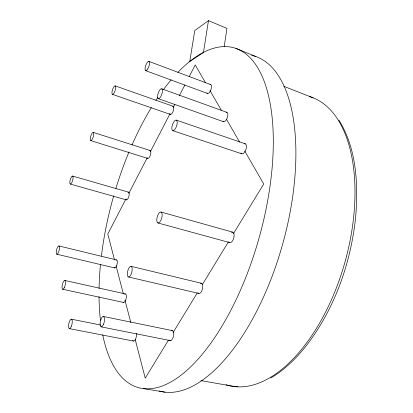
<?xml version="1.0" encoding="UTF-8"?>
<svg xmlns="http://www.w3.org/2000/svg" width="413" height="413" viewBox="0 0 413 413"><rect width="100%" height="100%" fill="white"/><g stroke="black" fill="none" stroke-linecap="round" stroke-linejoin="round"><path stroke-width="0.62" d="M224.192 46.659L226.949 28.373L208.462 20.65L194.76 30.567L189.753 61.532L203.449 52.492L208.462 20.65M125.877 199.056L107.798 234.016L114.442 259.601M128.841 193.32L147.219 157.787M150.477 151.478L170.042 113.652M173.305 107.344L174.787 104.479M179.232 95.883L184.864 84.99M189.309 76.395L195.235 64.929L205.529 82.817M168.411 340.204L145.247 378.158L135.196 339.471M173.109 332.506L197.275 292.905M202.308 284.655L228.487 241.755M233.526 233.505L263.731 184.007L244.759 151.024M270.747 378.003C284.836 369.826 296.431 358.107 306.503 345.438L307.654 343.9C335.139 307.365 350.776 262.751 355.629 217.501C358.365 184.57 356.775 148.959 338.923 120.085M237.909 386.315L235.699 386.718L200.981 380.61M143.579 388.623L165.019 392.144M69.399 328.64L133.533 341.055M71.392 319.182L100.844 325.062M101.242 326.874L170.301 340.586M103.358 316.456L172.324 330.612M62.714 289.26L123.502 302.44M64.81 280.458L125.438 293.942M128.52 276.999L198.952 293.457M56.767 254.196L114.644 267.934M131.112 266.339A5.488 2.132 -76.3 0 1 130.838 274.877A5.488 2.132 -76.3 0 1 127.318 273.742A5.488 2.132 -76.3 0 1 131.112 266.339L201.348 283.256M58.935 245.957A4.264 1.291 -75.7 0 1 58.378 252.493A4.264 1.291 -75.7 0 1 56.256 251.785A4.264 1.291 -75.7 0 1 58.935 245.957L116.595 259.947M157.885 222.968L229.664 242.57M161.034 212.029A5.694 2.323 -74.5 0 1 160.605 220.862A5.694 2.323 -74.5 0 1 156.78 219.623A5.694 2.323 -74.5 0 1 161.034 212.029L232.679 232.142M70.308 184.059L126.337 199.871M72.595 176.072A4.151 1.234 -74.2 0 1 71.914 182.365A4.151 1.234 -74.2 0 1 69.864 181.761A4.151 1.234 -74.2 0 1 72.595 176.072L128.551 192.164M90.715 140.59L147.684 158.411M93.255 132.397A4.29 1.311 -73.1 0 1 92.429 138.923A4.29 1.311 -73.1 0 1 90.287 138.169A4.29 1.311 -73.1 0 1 93.255 132.397L150.182 150.523M172.82 130.653L241.848 153.853M176.336 120.116A5.555 2.173 -71.6 0 1 175.344 128.732A5.555 2.173 -71.6 0 1 171.875 127.24A5.555 2.173 -71.6 0 1 176.336 120.116L245.307 143.827M112.424 94.345L170.342 114.396M115.258 85.899A4.455 1.389 -71.9 0 1 114.262 92.682A4.455 1.389 -71.9 0 1 112.021 91.794A4.455 1.389 -71.9 0 1 115.258 85.899L173.161 106.291M158.293 98.64L223.521 121.711M161.684 88.795A5.209 1.884 -71.1 0 1 160.698 96.719A5.209 1.884 -71.1 0 1 157.611 95.651A5.209 1.884 -71.1 0 1 161.684 88.795L226.887 112.326M145.696 70.659L207.532 93.462M148.856 61.377L210.671 84.588M283.798 86.307L313.131 97.84M235.937 48.424L255.931 56.555M210.031 90.643L221.285 110.209M226.427 119.156L239.612 142.077M116.063 265.843L123.363 293.922M124.984 300.158L130.818 322.62M251.631 55.337A174.105 78.888 -74.3 0 1 283.096 242.534A174.105 78.888 -74.3 0 1 159.325 391.028M177.889 72.368A176.501 75.677 -74.3 0 1 272.188 118.004A176.501 75.677 -74.3 0 1 205.762 349.919A176.501 75.677 -74.3 0 1 102.718 334.814M100.442 320.24A176.501 75.677 -74.3 0 1 99.027 296.493M99.068 288.413A176.501 75.677 -74.3 0 1 100.462 264.728M101.397 256.137A176.501 75.677 -74.3 0 1 113.709 195.824M115.893 188.436A176.501 75.677 -74.3 0 1 129.026 151.896M131.984 144.989A176.501 75.677 -74.3 0 1 151.339 107.643M155.928 100.38A176.501 75.677 -74.3 0 1 157.936 97.37M163.414 89.636A176.501 75.677 -74.3 0 1 171.168 79.838M309.316 96.544A150.012 79.384 -74.3 0 1 344.359 264.222A150.012 79.384 -74.3 0 1 226.071 384.756M226.056 112.367A4.987 2.199 -70.3 0 1 227.284 117.772A4.987 2.199 -70.3 0 1 222.912 121.143M124.664 294.18A4.357 1.693 -77.1 0 1 126.192 298.269A4.357 1.693 -77.1 0 1 123.074 302.156M244.377 143.807A5.302 2.519 -70.9 0 1 245.756 149.986A5.302 2.519 -70.9 0 1 240.882 152.918M210.083 84.619A4.708 1.936 -70 0 1 210.852 89.9A4.708 1.936 -70 0 1 206.908 92.822M200.439 283.318A5.24 2.473 -76.9 0 1 202.484 288.919A5.24 2.473 -76.9 0 1 198.173 292.982M231.486 232.276A5.431 2.684 -74.6 0 1 233.887 237.645A5.431 2.684 -74.6 0 1 229.158 242.266M171.488 330.705A5.09 2.277 -78.7 0 1 173.47 336.063A5.09 2.277 -78.7 0 1 169.567 340.157M149.723 150.538A4.14 1.549 -72.8 0 1 150.358 155.133A4.14 1.549 -72.8 0 1 147.255 157.972M172.541 106.337A4.29 1.637 -71.3 0 1 173.228 111.102A4.29 1.637 -71.3 0 1 169.841 113.766M127.994 192.262A4.011 1.466 -74.1 0 1 128.815 196.588A4.011 1.466 -74.1 0 1 125.862 199.34M116.022 260.035A4.115 1.523 -76.1 0 1 117.024 264.413A4.115 1.523 -76.1 0 1 114.096 267.479M136.378 333.461A4.641 1.884 -78.4 0 1 135.459 339.326A4.641 1.884 -78.4 0 1 132.841 340.519M64.351 287.577A4.528 1.435 -76.6 0 0 64.908 280.489A4.528 1.435 -76.6 0 0 62.048 286.514A4.528 1.435 -76.6 0 0 64.351 287.577M147.73 68.976A4.904 1.652 -70.8 0 0 148.964 61.418A4.904 1.652 -70.8 0 0 145.159 67.665A4.904 1.652 -70.8 0 0 147.73 68.976M103.343 324.752A5.323 1.957 -77.8 0 0 103.493 316.482A5.323 1.957 -77.8 0 0 100.091 323.766A5.323 1.957 -77.8 0 0 103.343 324.752M71.175 326.724A4.832 1.606 -77.6 0 0 71.501 319.208A4.832 1.606 -77.6 0 0 68.532 325.805A4.832 1.606 -77.6 0 0 71.175 326.724"/></g></svg>
